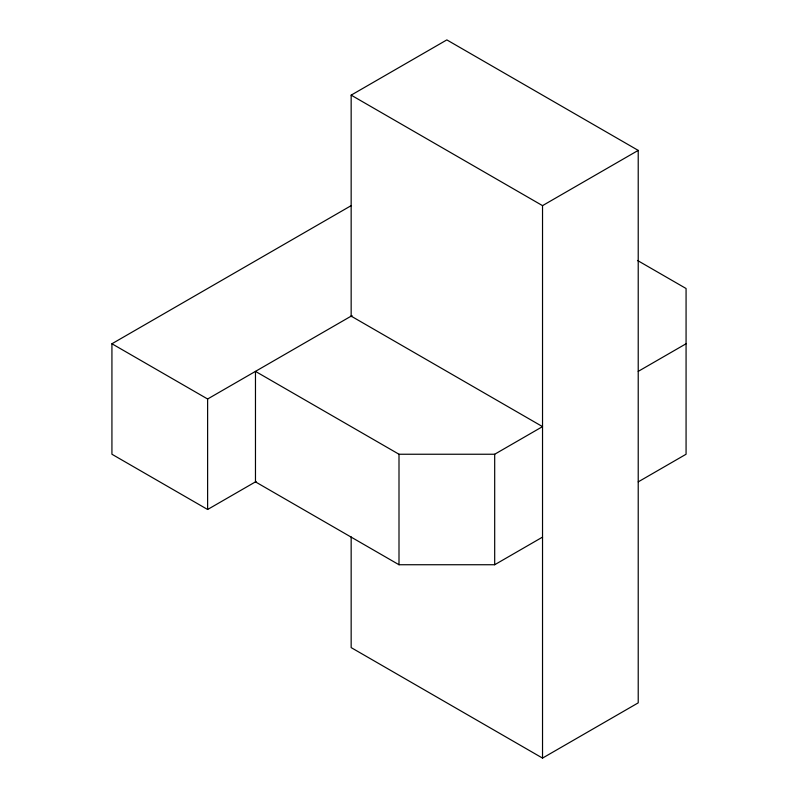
<?xml version="1.0" encoding="UTF-8"?>
<svg xmlns="http://www.w3.org/2000/svg" width="798" height="798" viewBox="0 0 798 798"><rect width="100%" height="100%" fill="white"/><g stroke="black" fill="none" stroke-linecap="round" stroke-linejoin="round"><path stroke-width="1.2" d="M351.16 316.626L351.16 95.142L446.84 39.9L638.22 150.393L638.22 702.858L542.53 758.1L351.16 647.607L351.16 536.864M256.138 481.483L207.62 509.493L111.929 454.242L111.929 343.758L351.29 205.565M111.929 343.758L207.62 399L352.098 315.589M351.16 95.142L542.53 205.635L638.22 150.393M542.53 537.114L494.69 564.735L399 564.735L255.47 481.872L255.47 371.379L399 454.242L494.69 454.242L542.53 426.621L351.16 316.128M638.22 371.379L686.071 343.758M638.22 481.872L686.071 454.242L686.071 288.507L637.502 260.467M542.53 205.635L542.53 758.1M494.69 454.242L494.69 564.735M399 454.242L399 564.735M207.62 399L207.62 509.493"/></g></svg>
